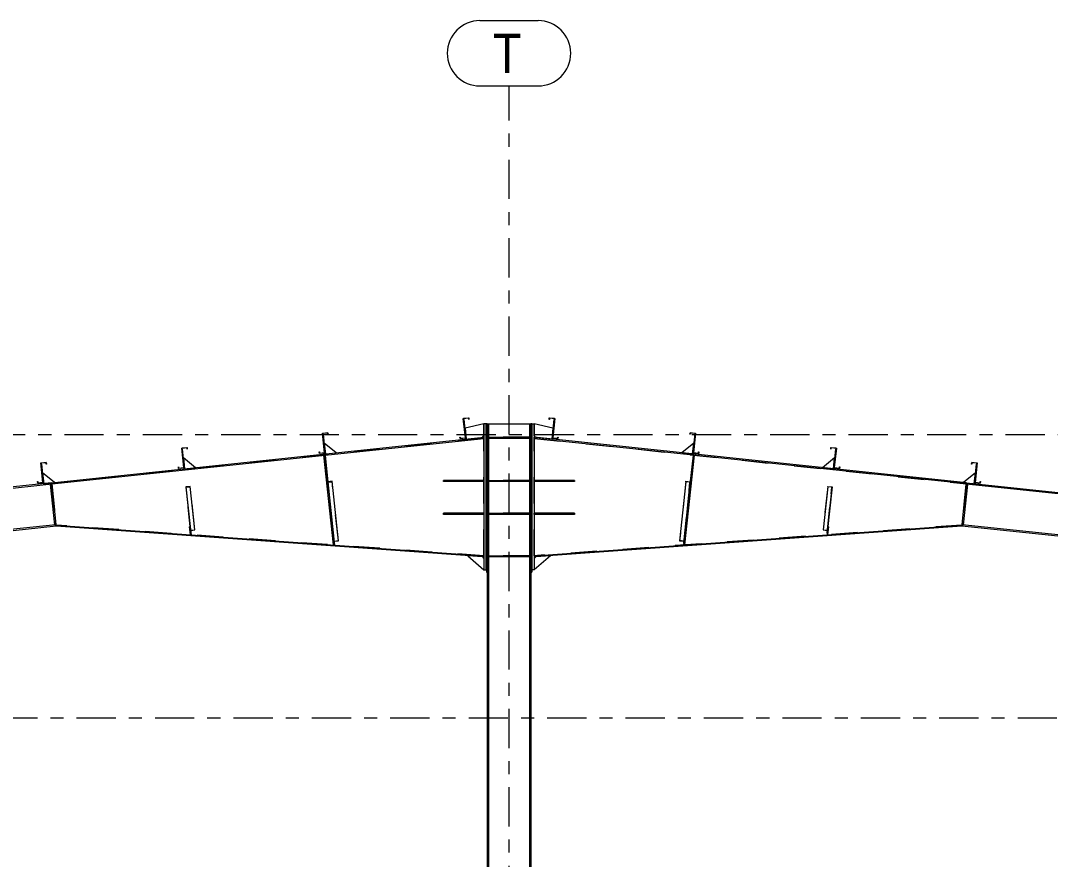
# Model space of a CAD drawing. Header units: millimetres. Extents: x -49 to 773, y -77 to 497.
# Drawn here: x 309.7 to 388.5, y 246.9 to 311.1 of the extents above; entities that cross this region are included whole.
import ezdxf

# ---------------------------------------------------------------- set-up
doc = ezdxf.new("R2010")
doc.units = ezdxf.units.MM
for name, pattern in [('XKITLINE00', [0]), ('XKITLINE02', [4, 2, -2]), ('XKITLINE03', [6, 3, -1, 1, -1])]:
    doc.linetypes.add(name, pattern=pattern)
doc.layers.add('Part', color=2, linetype='Continuous', lineweight=0)
doc.layers.add('S-grid', color=1, linetype='Continuous', lineweight=0)
doc.styles.add('ARIAL', font='ARIAL.TTF')

# ---------------------------------------------------------------- blocks, each defined once
blk = doc.blocks.new('*A236')
at = {"layer": 'Part'}
blk.add_hatch(color=3, dxfattribs=at).paths.add_polyline_path([(360.613, 275.834), (360.617, 275.866), (360.948, 275.831), (360.88, 275.186), (360.864, 275.188), (360.928, 275.801)], flags=17)
blk = doc.blocks.new('*A237')
at = {"layer": 'Part'}
blk.add_hatch(color=3, dxfattribs=at).paths.add_polyline_path([(371.465, 275.437), (371.468, 275.463), (371.799, 275.428), (371.744, 274.907), (371.728, 274.908), (371.78, 275.403)], flags=17)
blk = doc.blocks.new('*A243')
at = {"layer": 'Part'}
blk.add_hatch(color=3, dxfattribs=at).paths.add_polyline_path([(311.265, 277.267), (311.679, 277.311), (311.692, 277.186), (311.677, 277.185), (311.666, 277.294), (311.281, 277.254), (311.439, 275.76), (311.025, 275.716), (311.011, 275.841), (311.026, 275.842), (311.038, 275.733), (311.422, 275.773)], flags=17)
blk = doc.blocks.new('*A246')
at = {"layer": 'Part'}
blk.add_hatch(color=3, dxfattribs=at).paths.add_polyline_path([(322.039, 278.403), (322.453, 278.447), (322.466, 278.323), (322.451, 278.321), (322.44, 278.43), (322.055, 278.39), (322.213, 276.896), (321.798, 276.853), (321.785, 276.977), (321.8, 276.979), (321.811, 276.869), (322.196, 276.91)], flags=17)
blk = doc.blocks.new('*A247')
at = {"layer": 'Part'}
blk.add_hatch(color=3, dxfattribs=at).paths.add_polyline_path([(332.812, 279.54), (333.226, 279.583), (333.24, 279.459), (333.225, 279.457), (333.213, 279.567), (332.829, 279.526), (332.986, 278.033), (332.572, 277.989), (332.559, 278.113), (332.574, 278.115), (332.585, 278.006), (332.97, 278.046)], flags=17)
blk = doc.blocks.new('*A248')
at = {"layer": 'Part'}
blk.add_hatch(color=3, dxfattribs=at).paths.add_polyline_path([(343.586, 280.676), (344, 280.72), (344.013, 280.595), (343.998, 280.594), (343.987, 280.703), (343.602, 280.663), (343.76, 279.169), (343.345, 279.126), (343.332, 279.25), (343.347, 279.251), (343.359, 279.142), (343.743, 279.183)], flags=17)
blk = doc.blocks.new('*A249')
at = {"layer": 'Part'}
blk.add_hatch(color=3, dxfattribs=at).paths.add_polyline_path([(333.218, 275.831), (333.55, 275.866), (333.553, 275.834), (333.238, 275.801), (333.303, 275.188), (333.286, 275.186)], flags=17)
blk = doc.blocks.new('*A250')
at = {"layer": 'Part'}
blk.add_hatch(color=3, dxfattribs=at).paths.add_polyline_path([(322.367, 275.428), (322.699, 275.463), (322.702, 275.437), (322.387, 275.403), (322.439, 274.908), (322.422, 274.907)], flags=17)
blk = doc.blocks.new('*A254')
at = {"layer": 'Part'}
blk.add_hatch(color=3, dxfattribs=at).paths.add_polyline_path([(311.265, 277.267), (311.679, 277.311), (311.692, 277.186), (311.677, 277.185), (311.666, 277.294), (311.281, 277.254), (311.439, 275.76), (311.025, 275.716), (311.011, 275.841), (311.026, 275.842), (311.038, 275.733), (311.422, 275.773)], flags=17)
blk = doc.blocks.new('*A255')
at = {"layer": 'Part'}
blk.add_hatch(color=3, dxfattribs=at).paths.add_polyline_path([(322.039, 278.403), (322.453, 278.447), (322.466, 278.323), (322.451, 278.321), (322.44, 278.43), (322.055, 278.39), (322.213, 276.896), (321.798, 276.853), (321.785, 276.977), (321.8, 276.979), (321.811, 276.869), (322.196, 276.91)], flags=17)
blk = doc.blocks.new('*A256')
at = {"layer": 'Part'}
blk.add_hatch(color=3, dxfattribs=at).paths.add_polyline_path([(332.812, 279.54), (333.226, 279.583), (333.24, 279.459), (333.225, 279.457), (333.213, 279.567), (332.829, 279.526), (332.986, 278.033), (332.572, 277.989), (332.559, 278.113), (332.574, 278.115), (332.585, 278.006), (332.97, 278.046)], flags=17)
blk = doc.blocks.new('*A257')
at = {"layer": 'Part'}
blk.add_hatch(color=3, dxfattribs=at).paths.add_polyline_path([(343.586, 280.676), (344, 280.72), (344.013, 280.595), (343.998, 280.594), (343.987, 280.703), (343.602, 280.663), (343.76, 279.169), (343.345, 279.126), (343.332, 279.25), (343.347, 279.251), (343.359, 279.142), (343.743, 279.183)], flags=17)
blk = doc.blocks.new('*A261')
at = {"layer": 'Part'}
blk.add_hatch(color=3, dxfattribs=at).paths.add_polyline_path([(383.129, 275.733), (383.14, 275.842), (383.155, 275.841), (383.142, 275.716), (382.728, 275.76), (382.885, 277.254), (382.501, 277.294), (382.489, 277.185), (382.474, 277.186), (382.487, 277.311), (382.902, 277.267), (382.744, 275.773)], flags=17)
blk = doc.blocks.new('*A262')
at = {"layer": 'Part'}
blk.add_hatch(color=3, dxfattribs=at).paths.add_polyline_path([(372.355, 276.869), (372.367, 276.979), (372.382, 276.977), (372.368, 276.853), (371.954, 276.896), (372.112, 278.39), (371.727, 278.43), (371.716, 278.321), (371.701, 278.323), (371.714, 278.447), (372.128, 278.403), (371.971, 276.91)], flags=17)
blk = doc.blocks.new('*A263')
at = {"layer": 'Part'}
blk.add_hatch(color=3, dxfattribs=at).paths.add_polyline_path([(361.582, 278.006), (361.593, 278.115), (361.608, 278.113), (361.595, 277.989), (361.181, 278.033), (361.338, 279.526), (360.954, 279.567), (360.942, 279.457), (360.927, 279.459), (360.94, 279.583), (361.355, 279.54), (361.197, 278.046)], flags=17)
blk = doc.blocks.new('*A264')
at = {"layer": 'Part'}
blk.add_hatch(color=3, dxfattribs=at).paths.add_polyline_path([(350.808, 279.142), (350.82, 279.251), (350.834, 279.25), (350.821, 279.126), (350.407, 279.169), (350.564, 280.663), (350.18, 280.703), (350.168, 280.594), (350.153, 280.595), (350.167, 280.72), (350.581, 280.676), (350.423, 279.183)], flags=17)
blk = doc.blocks.new('*A269')
at = {"layer": 'Part'}
blk.add_hatch(color=3, dxfattribs=at).paths.add_polyline_path([(383.129, 275.733), (383.14, 275.842), (383.155, 275.841), (383.142, 275.716), (382.728, 275.76), (382.885, 277.254), (382.501, 277.294), (382.489, 277.185), (382.474, 277.186), (382.487, 277.311), (382.902, 277.267), (382.744, 275.773)], flags=17)
blk = doc.blocks.new('*A270')
at = {"layer": 'Part'}
blk.add_hatch(color=3, dxfattribs=at).paths.add_polyline_path([(372.355, 276.869), (372.367, 276.979), (372.382, 276.977), (372.368, 276.853), (371.954, 276.896), (372.112, 278.39), (371.727, 278.43), (371.716, 278.321), (371.701, 278.323), (371.714, 278.447), (372.128, 278.403), (371.971, 276.91)], flags=17)
blk = doc.blocks.new('*A271')
at = {"layer": 'Part'}
blk.add_hatch(color=3, dxfattribs=at).paths.add_polyline_path([(361.582, 278.006), (361.593, 278.115), (361.608, 278.113), (361.595, 277.989), (361.181, 278.033), (361.338, 279.526), (360.954, 279.567), (360.942, 279.457), (360.927, 279.459), (360.94, 279.583), (361.355, 279.54), (361.197, 278.046)], flags=17)
blk = doc.blocks.new('*A272')
at = {"layer": 'Part'}
blk.add_hatch(color=3, dxfattribs=at).paths.add_polyline_path([(350.808, 279.142), (350.82, 279.251), (350.834, 279.25), (350.821, 279.126), (350.407, 279.169), (350.564, 280.663), (350.18, 280.703), (350.168, 280.594), (350.153, 280.595), (350.167, 280.72), (350.581, 280.676), (350.423, 279.183)], flags=17)
blk = doc.blocks.new('*A958')
at = {"layer": 'S-grid', "color": 1, "linetype": 'XKITLINE03', "lineweight": 0}
blk.add_line((259.068, 279.436), (435.099, 279.436), dxfattribs=at)
blk = doc.blocks.new('*A959')
at = {"layer": 'S-grid', "color": 1, "linetype": 'XKITLINE03', "lineweight": 0}
blk.add_line((-10, 257.769), (571.596, 257.769), dxfattribs=at)
blk = doc.blocks.new('*A961')
at = {"layer": 'Part', "color": 2, "linetype": 'XKITLINE00', "lineweight": 0}
for p, q in [((312.084, 275.744), (239.45, 268.083)), ((312.095, 275.637), (239.462, 267.975)), ((312.093, 275.661), (312.095, 275.637)), ((312.422, 272.537), (247.476, 265.687)), ((312.434, 272.429), (247.487, 265.579)), ((312.422, 272.537), (312.434, 272.429)), ((247.145, 265.652), (239.788, 264.876)), ((247.156, 265.544), (239.8, 264.768))]:
    blk.add_line(p, q, dxfattribs=at)
at = {"layer": 'Part', "color": 7, "linetype": 'XKITLINE02', "lineweight": 0}
for p, q in [((312.084, 275.744), (312.093, 275.661)), ((312.095, 275.637), (312.422, 272.537)), ((239.45, 268.083), (239.8, 264.768)), ((247.476, 265.687), (247.145, 265.652)), ((247.487, 265.579), (247.156, 265.544))]:
    blk.add_line(p, q, dxfattribs=at)
blk = doc.blocks.new('*A1224')
at = {"layer": 'S-grid', "color": 1, "linetype": 'XKITLINE03', "lineweight": 0}
blk.add_line((347.083, 165.458), (347.083, 306.103), dxfattribs=at)
at = {"layer": 'S-grid', "color": 3, "style": 'ARIAL', "width": 0.85}
blk.add_text('T', height=3, dxfattribs=at).set_placement((345.862, 307.103))
blk = doc.blocks.new('*A1226')
at = {"layer": 'Part', "color": 7, "linetype": 'XKITLINE02', "lineweight": 0}
for p, q in [((382.071, 275.637), (381.744, 272.537)), ((382.074, 275.661), (382.083, 275.744)), ((454.716, 268.083), (454.367, 264.768)), ((447.011, 265.544), (446.679, 265.579)), ((447.022, 265.652), (446.691, 265.687))]:
    blk.add_line(p, q, dxfattribs=at)
at = {"layer": 'Part', "color": 2, "linetype": 'XKITLINE00', "lineweight": 0}
for p, q in [((382.074, 275.661), (382.071, 275.637)), ((454.705, 267.975), (382.071, 275.637)), ((382.083, 275.744), (454.716, 268.083)), ((381.744, 272.537), (381.733, 272.429)), ((446.679, 265.579), (381.733, 272.429)), ((446.691, 265.687), (381.744, 272.537)), ((454.367, 264.768), (447.011, 265.544)), ((454.378, 264.876), (447.022, 265.652))]:
    blk.add_line(p, q, dxfattribs=at)
blk = doc.blocks.new('*A1267')
at = {"layer": 'Part', "color": 2, "linetype": 'XKITLINE00', "lineweight": 0}
for p, q in [((345.417, 280.253), (348.75, 280.253)), ((345.525, 280.253), (345.525, 231.269)), ((348.642, 280.253), (348.642, 231.269)), ((345.417, 268.92), (345.417, 182.728)), ((348.75, 268.92), (348.75, 182.728))]:
    blk.add_line(p, q, dxfattribs=at)
at = {"layer": 'Part', "color": 7, "linetype": 'XKITLINE02', "lineweight": 0}
for p, q in [((345.417, 268.92), (345.417, 280.253)), ((348.75, 280.253), (348.75, 268.92))]:
    blk.add_line(p, q, dxfattribs=at)
blk = doc.blocks.new('*A1268')
at = {"layer": 'Part', "color": 7, "linetype": 'XKITLINE02', "lineweight": 0}
for p, q in [((345.167, 279.15), (312.093, 275.661)), ((345.167, 270.169), (345.167, 279.15)), ((312.093, 275.661), (312.425, 272.514)), ((345.167, 270.169), (312.439, 272.513))]:
    blk.add_line(p, q, dxfattribs=at)
at = {"layer": 'Part', "color": 2, "linetype": 'XKITLINE00', "lineweight": 0}
blk.add_line((312.439, 272.513), (312.425, 272.514), dxfattribs=at)
blk = doc.blocks.new('*A1269')
at = {"layer": 'Part', "color": 2, "linetype": 'XKITLINE00', "lineweight": 0}
for p, q in [((312.434, 272.429), (312.439, 272.513)), ((345.161, 270.086), (312.434, 272.429)), ((312.439, 272.513), (345.167, 270.169)), ((345.167, 270.169), (345.161, 270.086))]:
    blk.add_line(p, q, dxfattribs=at)
blk = doc.blocks.new('*A1270')
at = {"layer": 'Part', "color": 2, "linetype": 'XKITLINE00', "lineweight": 0}
for p, q in [((312.084, 275.744), (345.158, 279.233)), ((312.093, 275.661), (345.167, 279.15)), ((345.167, 279.15), (345.158, 279.233)), ((312.084, 275.744), (312.093, 275.661))]:
    blk.add_line(p, q, dxfattribs=at)
blk = doc.blocks.new('*A1271')
at = {"layer": 'Part', "color": 2, "linetype": 'XKITLINE00', "lineweight": 0}
for p, q in [((345.167, 280.253), (343.722, 279.919)), ((345.042, 279.221), (345.167, 279.359))]:
    blk.add_line(p, q, dxfattribs=at)
at = {"layer": 'Part', "color": 7, "linetype": 'XKITLINE02', "lineweight": 0}
for p, q in [((343.722, 279.919), (343.81, 279.091)), ((345.167, 279.359), (345.167, 280.253)), ((343.81, 279.091), (345.042, 279.221))]:
    blk.add_line(p, q, dxfattribs=at)
blk = doc.blocks.new('*A1272')
at = {"layer": 'Part', "color": 2, "linetype": 'XKITLINE00', "lineweight": 0}
for p, q in [((345.533, 270.17), (348.633, 270.17)), ((345.533, 270.17), (345.533, 270.086)), ((348.633, 270.086), (345.533, 270.086)), ((348.633, 270.17), (348.633, 270.086))]:
    blk.add_line(p, q, dxfattribs=at)
at = {"layer": 'Part', "color": 7, "linetype": 'XKITLINE02', "lineweight": 0}
for p, q in [((345.658, 270.086), (345.658, 270.17)), ((348.508, 270.086), (348.508, 270.17))]:
    blk.add_line(p, q, dxfattribs=at)
blk = doc.blocks.new('*A1273')
at = {"layer": 'Part', "color": 7, "linetype": 'XKITLINE02', "lineweight": 0}
for p, q in [((348.633, 270.17), (345.533, 270.17)), ((345.533, 270.086), (345.533, 270.17)), ((348.633, 270.086), (345.533, 270.086)), ((345.658, 270.17), (345.658, 270.086)), ((348.508, 270.086), (348.508, 270.17)), ((348.633, 270.17), (348.633, 270.086))]:
    blk.add_line(p, q, dxfattribs=at)
blk = doc.blocks.new('*A1274')
at = {"layer": 'Part', "color": 2, "linetype": 'XKITLINE00', "lineweight": 0}
for p, q in [((345.533, 275.92), (348.633, 275.92)), ((345.533, 275.92), (345.533, 275.836)), ((348.633, 275.836), (345.533, 275.836)), ((348.633, 275.92), (348.633, 275.836))]:
    blk.add_line(p, q, dxfattribs=at)
at = {"layer": 'Part', "color": 7, "linetype": 'XKITLINE02', "lineweight": 0}
for p, q in [((345.658, 275.836), (345.658, 275.92)), ((348.508, 275.836), (348.508, 275.92))]:
    blk.add_line(p, q, dxfattribs=at)
blk = doc.blocks.new('*A1275')
at = {"layer": 'Part', "color": 7, "linetype": 'XKITLINE02', "lineweight": 0}
for p, q in [((348.633, 275.92), (345.533, 275.92)), ((345.533, 275.836), (345.533, 275.92)), ((348.633, 275.836), (345.533, 275.836)), ((345.658, 275.92), (345.658, 275.836)), ((348.508, 275.836), (348.508, 275.92)), ((348.633, 275.92), (348.633, 275.836))]:
    blk.add_line(p, q, dxfattribs=at)
blk = doc.blocks.new('*A1276')
at = {"layer": 'Part', "color": 2, "linetype": 'XKITLINE00', "lineweight": 0}
for p, q in [((345.533, 273.42), (348.633, 273.42)), ((345.533, 273.42), (345.533, 273.336)), ((348.633, 273.42), (348.633, 273.336)), ((348.633, 273.336), (345.533, 273.336))]:
    blk.add_line(p, q, dxfattribs=at)
at = {"layer": 'Part', "color": 7, "linetype": 'XKITLINE02', "lineweight": 0}
for p, q in [((345.658, 273.336), (345.658, 273.42)), ((348.508, 273.336), (348.508, 273.42))]:
    blk.add_line(p, q, dxfattribs=at)
blk = doc.blocks.new('*A1277')
at = {"layer": 'Part', "color": 7, "linetype": 'XKITLINE02', "lineweight": 0}
for p, q in [((348.633, 273.42), (345.533, 273.42)), ((345.533, 273.336), (345.533, 273.42)), ((345.658, 273.42), (345.658, 273.336)), ((348.508, 273.336), (348.508, 273.42)), ((348.633, 273.42), (348.633, 273.336)), ((348.633, 273.336), (345.533, 273.336))]:
    blk.add_line(p, q, dxfattribs=at)
blk = doc.blocks.new('*A1278')
at = {"layer": 'Part', "color": 2, "linetype": 'XKITLINE00', "lineweight": 0}
for p, q in [((352.1, 275.92), (349, 275.92)), ((352.1, 275.836), (349, 275.836)), ((349.167, 275.836), (349.167, 275.92)), ((352.1, 275.92), (352.1, 275.836))]:
    blk.add_line(p, q, dxfattribs=at)
at = {"layer": 'Part', "color": 7, "linetype": 'XKITLINE02', "lineweight": 0}
for p, q in [((349, 275.92), (349, 275.836)), ((349.125, 275.836), (349.125, 275.92))]:
    blk.add_line(p, q, dxfattribs=at)
blk = doc.blocks.new('*A1279')
at = {"layer": 'Part', "color": 2, "linetype": 'XKITLINE00', "lineweight": 0}
for p, q in [((352.1, 273.42), (349, 273.42)), ((349.167, 273.336), (349.167, 273.42)), ((352.1, 273.42), (352.1, 273.336)), ((352.1, 273.336), (349, 273.336))]:
    blk.add_line(p, q, dxfattribs=at)
at = {"layer": 'Part', "color": 7, "linetype": 'XKITLINE02', "lineweight": 0}
for p, q in [((349, 273.42), (349, 273.336)), ((349.125, 273.336), (349.125, 273.42))]:
    blk.add_line(p, q, dxfattribs=at)
blk = doc.blocks.new('*A1280')
at = {"layer": 'Part', "color": 7, "linetype": 'XKITLINE02', "lineweight": 0}
for p, q in [((349, 275.836), (349, 275.92)), ((349, 275.92), (352.1, 275.92)), ((352.1, 275.836), (349, 275.836)), ((349.125, 275.836), (349.125, 275.92)), ((349.167, 275.836), (349.167, 275.92)), ((352.1, 275.836), (352.1, 275.92))]:
    blk.add_line(p, q, dxfattribs=at)
blk = doc.blocks.new('*A1281')
at = {"layer": 'Part', "color": 7, "linetype": 'XKITLINE02', "lineweight": 0}
for p, q in [((349, 273.336), (349, 273.42)), ((349, 273.42), (352.1, 273.42)), ((349.125, 273.336), (349.125, 273.42)), ((349.167, 273.336), (349.167, 273.42)), ((352.1, 273.336), (352.1, 273.42)), ((352.1, 273.336), (349, 273.336))]:
    blk.add_line(p, q, dxfattribs=at)
blk = doc.blocks.new('*A1282')
at = {"layer": 'Part', "color": 2, "linetype": 'XKITLINE00', "lineweight": 0}
for p, q in [((350.247, 270.175), (349, 269.086)), ((349.125, 270.095), (349, 269.961))]:
    blk.add_line(p, q, dxfattribs=at)
at = {"layer": 'Part', "color": 7, "linetype": 'XKITLINE02', "lineweight": 0}
for p, q in [((349, 269.961), (349, 269.086)), ((350.247, 270.175), (349.125, 270.095))]:
    blk.add_line(p, q, dxfattribs=at)
blk = doc.blocks.new('*A1283')
at = {"layer": 'Part', "color": 2, "linetype": 'XKITLINE00', "lineweight": 0}
for p, q in [((345.167, 275.92), (342.067, 275.92)), ((342.067, 275.92), (342.067, 275.836)), ((345.167, 275.836), (342.067, 275.836)), ((345, 275.836), (345, 275.92))]:
    blk.add_line(p, q, dxfattribs=at)
at = {"layer": 'Part', "color": 7, "linetype": 'XKITLINE02', "lineweight": 0}
for p, q in [((345.042, 275.836), (345.042, 275.92)), ((345.167, 275.92), (345.167, 275.836))]:
    blk.add_line(p, q, dxfattribs=at)
blk = doc.blocks.new('*A1284')
at = {"layer": 'Part', "color": 2, "linetype": 'XKITLINE00', "lineweight": 0}
for p, q in [((345.167, 273.42), (342.067, 273.42)), ((342.067, 273.42), (342.067, 273.336)), ((345, 273.336), (345, 273.42)), ((345.167, 273.336), (342.067, 273.336))]:
    blk.add_line(p, q, dxfattribs=at)
at = {"layer": 'Part', "color": 7, "linetype": 'XKITLINE02', "lineweight": 0}
for p, q in [((345.042, 273.336), (345.042, 273.42)), ((345.167, 273.42), (345.167, 273.336))]:
    blk.add_line(p, q, dxfattribs=at)
blk = doc.blocks.new('*A1285')
at = {"layer": 'Part', "color": 7, "linetype": 'XKITLINE02', "lineweight": 0}
for p, q in [((345.167, 275.92), (342.067, 275.92)), ((342.067, 275.836), (342.067, 275.92)), ((345.167, 275.836), (342.067, 275.836)), ((345, 275.836), (345, 275.92)), ((345.042, 275.836), (345.042, 275.92)), ((345.167, 275.92), (345.167, 275.836))]:
    blk.add_line(p, q, dxfattribs=at)
blk = doc.blocks.new('*A1286')
at = {"layer": 'Part', "color": 7, "linetype": 'XKITLINE02', "lineweight": 0}
for p, q in [((345.167, 273.42), (342.067, 273.42)), ((342.067, 273.336), (342.067, 273.42)), ((345, 273.336), (345, 273.42)), ((345.042, 273.336), (345.042, 273.42)), ((345.167, 273.42), (345.167, 273.336)), ((345.167, 273.336), (342.067, 273.336))]:
    blk.add_line(p, q, dxfattribs=at)
blk = doc.blocks.new('*A1287')
at = {"layer": 'Part', "color": 2, "linetype": 'XKITLINE00', "lineweight": 0}
for p, q in [((343.92, 270.175), (345.167, 269.086)), ((345.042, 270.095), (345.167, 269.961))]:
    blk.add_line(p, q, dxfattribs=at)
at = {"layer": 'Part', "color": 7, "linetype": 'XKITLINE02', "lineweight": 0}
for p, q in [((345.042, 270.095), (343.92, 270.175)), ((345.167, 269.961), (345.167, 269.086))]:
    blk.add_line(p, q, dxfattribs=at)
blk = doc.blocks.new('*A1288')
at = {"layer": 'Part', "color": 2, "linetype": 'XKITLINE00', "lineweight": 0}
for p, q in [((360.613, 275.834), (360.137, 271.32)), ((360.948, 275.831), (360.485, 271.437)), ((360.613, 275.834), (360.617, 275.866)), ((360.928, 275.801), (360.613, 275.834)), ((360.617, 275.866), (360.948, 275.831)), ((360.864, 275.188), (360.928, 275.801)), ((360.864, 275.188), (360.435, 271.125)), ((360.864, 275.188), (360.88, 275.186)), ((360.137, 271.32), (360.452, 271.287)), ((360.435, 271.125), (360.452, 271.123))]:
    blk.add_line(p, q, dxfattribs=at)
at = {"layer": 'Part', "color": 7, "linetype": 'XKITLINE02', "lineweight": 0}
for p, q in [((360.47, 271.294), (360.138, 271.328)), ((360.485, 271.437), (360.452, 271.123))]:
    blk.add_line(p, q, dxfattribs=at)
blk = doc.blocks.new('*A1289')
at = {"layer": 'Part', "color": 7, "linetype": 'XKITLINE02', "lineweight": 0}
for p, q in [((360.617, 275.866), (360.137, 271.32)), ((360.928, 275.801), (360.435, 271.125)), ((360.452, 271.123), (360.948, 275.831)), ((360.137, 271.32), (360.452, 271.287)), ((360.138, 271.328), (360.47, 271.294)), ((360.435, 271.125), (360.452, 271.123))]:
    blk.add_line(p, q, dxfattribs=at)
blk = doc.blocks.new('*A1290')
at = {"layer": 'Part', "color": 2, "linetype": 'XKITLINE00', "lineweight": 0}
blk.add_line((361.218, 278.783), (360.302, 278.042), dxfattribs=at)
at = {"layer": 'Part', "color": 7, "linetype": 'XKITLINE02', "lineweight": 0}
for p, q in [((361.13, 277.954), (361.218, 278.783)), ((360.302, 278.042), (361.13, 277.954))]:
    blk.add_line(p, q, dxfattribs=at)
blk = doc.blocks.new('*A1291')
at = {"layer": 'Part', "color": 2, "linetype": 'XKITLINE00', "lineweight": 0}
for p, q in [((361.288, 279.446), (361.13, 277.954)), ((361.329, 279.442), (361.288, 279.446)), ((361.181, 278.033), (361.172, 277.95))]:
    blk.add_line(p, q, dxfattribs=at)
at = {"layer": 'Part', "color": 7, "linetype": 'XKITLINE02', "lineweight": 0}
for p, q in [((361.181, 278.033), (361.329, 279.442)), ((361.172, 277.95), (361.13, 277.954))]:
    blk.add_line(p, q, dxfattribs=at)
blk = doc.blocks.new('*A1292')
at = {"layer": 'Part', "color": 7, "linetype": 'XKITLINE02', "lineweight": 0}
for p, q in [((361.163, 277.867), (360.438, 270.988)), ((360.52, 270.98), (361.246, 277.858)), ((361.246, 277.858), (361.163, 277.867)), ((360.451, 271.113), (360.533, 271.104)), ((360.438, 270.988), (360.52, 270.98))]:
    blk.add_line(p, q, dxfattribs=at)
blk = doc.blocks.new('*A1293')
at = {"layer": 'Part', "color": 2, "linetype": 'XKITLINE00', "lineweight": 0}
for p, q in [((361.246, 277.858), (360.522, 270.994)), ((361.163, 277.867), (360.948, 275.831)), ((360.485, 271.437), (360.438, 270.988))]:
    blk.add_line(p, q, dxfattribs=at)
at = {"layer": 'Part', "color": 7, "linetype": 'XKITLINE02', "lineweight": 0}
for p, q in [((361.246, 277.858), (361.163, 277.867)), ((360.948, 275.831), (360.485, 271.437)), ((360.451, 271.113), (360.533, 271.104)), ((360.52, 270.98), (360.438, 270.988)), ((360.522, 270.994), (360.52, 270.98))]:
    blk.add_line(p, q, dxfattribs=at)
blk = doc.blocks.new('*A1294')
at = {"layer": 'Part', "color": 2, "linetype": 'XKITLINE00', "lineweight": 0}
for p, q in [((371.465, 275.437), (371.117, 272.142)), ((371.799, 275.428), (371.457, 272.183)), ((371.465, 275.437), (371.468, 275.463)), ((371.78, 275.403), (371.465, 275.437)), ((371.468, 275.463), (371.799, 275.428)), ((371.728, 274.908), (371.78, 275.403)), ((371.728, 274.908), (371.411, 271.908)), ((371.728, 274.908), (371.744, 274.907)), ((371.117, 272.142), (371.432, 272.109)), ((371.411, 271.908), (371.428, 271.907))]:
    blk.add_line(p, q, dxfattribs=at)
at = {"layer": 'Part', "color": 7, "linetype": 'XKITLINE02', "lineweight": 0}
for p, q in [((371.119, 272.153), (371.45, 272.118)), ((371.428, 271.907), (371.457, 272.183))]:
    blk.add_line(p, q, dxfattribs=at)
blk = doc.blocks.new('*A1295')
at = {"layer": 'Part', "color": 2, "linetype": 'XKITLINE00', "lineweight": 0}
blk.add_line((382.765, 276.51), (381.849, 275.769), dxfattribs=at)
at = {"layer": 'Part', "color": 7, "linetype": 'XKITLINE02', "lineweight": 0}
for p, q in [((381.849, 275.769), (382.678, 275.682)), ((382.678, 275.682), (382.765, 276.51))]:
    blk.add_line(p, q, dxfattribs=at)
blk = doc.blocks.new('*A1296')
at = {"layer": 'Part', "color": 2, "linetype": 'XKITLINE00', "lineweight": 0}
for p, q in [((382.835, 277.173), (382.678, 275.682)), ((382.876, 277.169), (382.835, 277.173)), ((382.728, 275.76), (382.719, 275.677))]:
    blk.add_line(p, q, dxfattribs=at)
at = {"layer": 'Part', "color": 7, "linetype": 'XKITLINE02', "lineweight": 0}
for p, q in [((382.728, 275.76), (382.876, 277.169)), ((382.719, 275.677), (382.678, 275.682))]:
    blk.add_line(p, q, dxfattribs=at)
blk = doc.blocks.new('*A1297')
at = {"layer": 'Part', "color": 2, "linetype": 'XKITLINE00', "lineweight": 0}
blk.add_line((371.991, 277.647), (371.075, 276.905), dxfattribs=at)
at = {"layer": 'Part', "color": 7, "linetype": 'XKITLINE02', "lineweight": 0}
for p, q in [((371.904, 276.818), (371.991, 277.647)), ((371.075, 276.905), (371.904, 276.818))]:
    blk.add_line(p, q, dxfattribs=at)
blk = doc.blocks.new('*A1298')
at = {"layer": 'Part', "color": 2, "linetype": 'XKITLINE00', "lineweight": 0}
for p, q in [((372.061, 278.31), (371.904, 276.818)), ((372.103, 278.305), (372.061, 278.31)), ((371.954, 276.896), (371.945, 276.814))]:
    blk.add_line(p, q, dxfattribs=at)
at = {"layer": 'Part', "color": 7, "linetype": 'XKITLINE02', "lineweight": 0}
for p, q in [((371.954, 276.896), (372.103, 278.305)), ((371.945, 276.814), (371.904, 276.818))]:
    blk.add_line(p, q, dxfattribs=at)
blk = doc.blocks.new('*A1299')
at = {"layer": 'Part', "color": 7, "linetype": 'XKITLINE02', "lineweight": 0}
for p, q in [((371.479, 272.396), (371.414, 271.774)), ((371.427, 271.898), (371.468, 271.894)), ((371.455, 271.77), (371.521, 272.391)), ((371.521, 272.391), (371.479, 272.396)), ((371.414, 271.774), (371.455, 271.77))]:
    blk.add_line(p, q, dxfattribs=at)
blk = doc.blocks.new('*A1300')
at = {"layer": 'Part', "color": 2, "linetype": 'XKITLINE00', "lineweight": 0}
for p, q in [((371.457, 272.183), (371.414, 271.774)), ((371.521, 272.391), (371.456, 271.777)), ((371.479, 272.396), (371.521, 272.391))]:
    blk.add_line(p, q, dxfattribs=at)
at = {"layer": 'Part', "color": 7, "linetype": 'XKITLINE02', "lineweight": 0}
for p, q in [((371.427, 271.898), (371.468, 271.894)), ((371.457, 272.183), (371.479, 272.396)), ((371.455, 271.77), (371.414, 271.774)), ((371.456, 271.777), (371.455, 271.77))]:
    blk.add_line(p, q, dxfattribs=at)
blk = doc.blocks.new('*A1301')
at = {"layer": 'Part', "color": 7, "linetype": 'XKITLINE02', "lineweight": 0}
for p, q in [((371.468, 275.463), (371.117, 272.142)), ((371.78, 275.403), (371.411, 271.908)), ((371.428, 271.907), (371.799, 275.428)), ((371.117, 272.142), (371.432, 272.109)), ((371.119, 272.153), (371.45, 272.118)), ((371.411, 271.908), (371.428, 271.907))]:
    blk.add_line(p, q, dxfattribs=at)
blk = doc.blocks.new('*A1302')
at = {"layer": 'Part', "color": 2, "linetype": 'XKITLINE00', "lineweight": 0}
for p, q in [((381.744, 272.537), (382.071, 275.637)), ((382.154, 275.628), (381.827, 272.528))]:
    blk.add_line(p, q, dxfattribs=at)
at = {"layer": 'Part', "color": 7, "linetype": 'XKITLINE02', "lineweight": 0}
for p, q in [((382.058, 275.512), (382.141, 275.504)), ((382.071, 275.637), (382.154, 275.628)), ((381.758, 272.661), (381.84, 272.653)), ((381.744, 272.537), (381.827, 272.528))]:
    blk.add_line(p, q, dxfattribs=at)
blk = doc.blocks.new('*A1303')
at = {"layer": 'Part', "color": 7, "linetype": 'XKITLINE02', "lineweight": 0}
for p, q in [((382.071, 275.637), (381.744, 272.537)), ((382.154, 275.628), (381.827, 272.528)), ((382.058, 275.512), (382.141, 275.504)), ((382.071, 275.637), (382.154, 275.628)), ((381.84, 272.653), (381.758, 272.661)), ((381.827, 272.528), (381.744, 272.537))]:
    blk.add_line(p, q, dxfattribs=at)
blk = doc.blocks.new('*A1318')
at = {"layer": 'Part', "color": 2, "linetype": 'XKITLINE00', "lineweight": 0}
for p, q in [((343.586, 280.676), (344, 280.72)), ((343.743, 279.183), (343.586, 280.676)), ((343.987, 280.703), (343.602, 280.663)), ((343.602, 280.663), (343.76, 279.169)), ((343.998, 280.594), (343.987, 280.703)), ((344.013, 280.595), (343.998, 280.594)), ((344, 280.72), (344.013, 280.595)), ((343.332, 279.25), (343.347, 279.251)), ((343.345, 279.126), (343.332, 279.25)), ((343.76, 279.169), (343.345, 279.126)), ((343.347, 279.251), (343.359, 279.142)), ((343.359, 279.142), (343.743, 279.183))]:
    blk.add_line(p, q, dxfattribs=at)
blk = doc.blocks.new('*A1322')
at = {"layer": 'Part', "color": 2, "linetype": 'XKITLINE00', "lineweight": 0}
for p, q in [((311.265, 277.267), (311.679, 277.311)), ((311.422, 275.773), (311.265, 277.267)), ((311.666, 277.294), (311.281, 277.254)), ((311.281, 277.254), (311.439, 275.76)), ((311.677, 277.185), (311.666, 277.294)), ((311.692, 277.186), (311.677, 277.185)), ((311.679, 277.311), (311.692, 277.186)), ((311.011, 275.841), (311.026, 275.842)), ((311.025, 275.716), (311.011, 275.841)), ((311.026, 275.842), (311.038, 275.733)), ((311.038, 275.733), (311.422, 275.773)), ((311.439, 275.76), (311.025, 275.716))]:
    blk.add_line(p, q, dxfattribs=at)
blk = doc.blocks.new('*A1337')
at = {"layer": 'Part', "color": 2, "linetype": 'XKITLINE00', "lineweight": 0}
blk.add_line((312.318, 275.769), (311.402, 276.51), dxfattribs=at)
at = {"layer": 'Part', "color": 7, "linetype": 'XKITLINE02', "lineweight": 0}
for p, q in [((311.402, 276.51), (311.489, 275.682)), ((311.489, 275.682), (312.318, 275.769))]:
    blk.add_line(p, q, dxfattribs=at)
blk = doc.blocks.new('*A1338')
at = {"layer": 'Part', "color": 2, "linetype": 'XKITLINE00', "lineweight": 0}
for p, q in [((311.332, 277.173), (311.29, 277.169)), ((311.489, 275.682), (311.332, 277.173)), ((311.439, 275.76), (311.448, 275.677))]:
    blk.add_line(p, q, dxfattribs=at)
at = {"layer": 'Part', "color": 7, "linetype": 'XKITLINE02', "lineweight": 0}
for p, q in [((311.29, 277.169), (311.439, 275.76)), ((311.448, 275.677), (311.489, 275.682))]:
    blk.add_line(p, q, dxfattribs=at)
blk = doc.blocks.new('*A1339')
at = {"layer": 'Part', "color": 7, "linetype": 'XKITLINE02', "lineweight": 0}
for p, q in [((312.012, 275.628), (312.095, 275.637)), ((312.025, 275.504), (312.108, 275.512)), ((312.326, 272.653), (312.409, 272.661)), ((312.339, 272.528), (312.422, 272.537))]:
    blk.add_line(p, q, dxfattribs=at)
at = {"layer": 'Part', "color": 2, "linetype": 'XKITLINE00', "lineweight": 0}
for p, q in [((312.339, 272.528), (312.012, 275.628)), ((312.095, 275.637), (312.422, 272.537))]:
    blk.add_line(p, q, dxfattribs=at)
blk = doc.blocks.new('*A1340')
at = {"layer": 'Part', "color": 7, "linetype": 'XKITLINE02', "lineweight": 0}
for p, q in [((312.012, 275.628), (312.095, 275.637)), ((312.012, 275.628), (312.339, 272.528)), ((312.025, 275.504), (312.108, 275.512)), ((312.095, 275.637), (312.422, 272.537)), ((312.409, 272.661), (312.326, 272.653)), ((312.422, 272.537), (312.339, 272.528))]:
    blk.add_line(p, q, dxfattribs=at)
blk = doc.blocks.new('*A1341')
at = {"layer": 'Part', "color": 2, "linetype": 'XKITLINE00', "lineweight": 0}
for p, q in [((322.039, 278.403), (322.453, 278.447)), ((322.196, 276.91), (322.039, 278.403)), ((322.44, 278.43), (322.055, 278.39)), ((322.055, 278.39), (322.213, 276.896)), ((322.451, 278.321), (322.44, 278.43)), ((322.466, 278.323), (322.451, 278.321)), ((322.453, 278.447), (322.466, 278.323)), ((321.785, 276.977), (321.8, 276.979)), ((321.798, 276.853), (321.785, 276.977)), ((322.213, 276.896), (321.798, 276.853)), ((321.8, 276.979), (321.811, 276.869)), ((321.811, 276.869), (322.196, 276.91))]:
    blk.add_line(p, q, dxfattribs=at)
blk = doc.blocks.new('*A1342')
at = {"layer": 'Part', "color": 2, "linetype": 'XKITLINE00', "lineweight": 0}
for p, q in [((332.812, 279.54), (333.226, 279.583)), ((332.97, 278.046), (332.812, 279.54)), ((333.213, 279.567), (332.829, 279.526)), ((332.829, 279.526), (332.986, 278.033)), ((333.225, 279.457), (333.213, 279.567)), ((333.24, 279.459), (333.225, 279.457)), ((333.226, 279.583), (333.24, 279.459)), ((332.559, 278.113), (332.574, 278.115)), ((332.572, 277.989), (332.559, 278.113)), ((332.986, 278.033), (332.572, 277.989)), ((332.574, 278.115), (332.585, 278.006)), ((332.585, 278.006), (332.97, 278.046))]:
    blk.add_line(p, q, dxfattribs=at)
blk = doc.blocks.new('*A1343')
at = {"layer": 'Part', "color": 2, "linetype": 'XKITLINE00', "lineweight": 0}
for p, q in [((343.586, 280.676), (344, 280.72)), ((343.743, 279.183), (343.586, 280.676)), ((343.987, 280.703), (343.602, 280.663)), ((343.602, 280.663), (343.76, 279.169)), ((343.998, 280.594), (343.987, 280.703)), ((344.013, 280.595), (343.998, 280.594)), ((344, 280.72), (344.013, 280.595)), ((343.332, 279.25), (343.347, 279.251)), ((343.345, 279.126), (343.332, 279.25)), ((343.76, 279.169), (343.345, 279.126)), ((343.347, 279.251), (343.359, 279.142)), ((343.359, 279.142), (343.743, 279.183))]:
    blk.add_line(p, q, dxfattribs=at)
blk = doc.blocks.new('*A1344')
at = {"layer": 'Part', "color": 2, "linetype": 'XKITLINE00', "lineweight": 0}
for p, q in [((333.55, 275.866), (333.218, 275.831)), ((333.218, 275.831), (333.682, 271.437)), ((333.238, 275.801), (333.553, 275.834)), ((333.731, 271.125), (333.238, 275.801)), ((334.029, 271.32), (333.55, 275.866)), ((333.303, 275.188), (333.286, 275.186)), ((333.714, 271.287), (334.029, 271.32)), ((333.715, 271.123), (333.731, 271.125))]:
    blk.add_line(p, q, dxfattribs=at)
at = {"layer": 'Part', "color": 7, "linetype": 'XKITLINE02', "lineweight": 0}
for p, q in [((333.682, 271.437), (333.715, 271.123)), ((333.697, 271.294), (334.028, 271.328))]:
    blk.add_line(p, q, dxfattribs=at)
blk = doc.blocks.new('*A1345')
at = {"layer": 'Part', "color": 7, "linetype": 'XKITLINE02', "lineweight": 0}
for p, q in [((333.715, 271.123), (333.218, 275.831)), ((333.731, 271.125), (333.238, 275.801)), ((334.029, 271.32), (333.55, 275.866)), ((333.697, 271.294), (334.028, 271.328)), ((333.714, 271.287), (334.029, 271.32)), ((333.715, 271.123), (333.731, 271.125))]:
    blk.add_line(p, q, dxfattribs=at)
blk = doc.blocks.new('*A1346')
at = {"layer": 'Part', "color": 7, "linetype": 'XKITLINE02', "lineweight": 0}
for p, q in [((332.921, 277.858), (333.004, 277.867)), ((333.218, 275.831), (333.682, 271.437)), ((333.633, 271.104), (333.716, 271.113)), ((333.645, 270.994), (333.646, 270.98)), ((333.729, 270.988), (333.646, 270.98))]:
    blk.add_line(p, q, dxfattribs=at)
at = {"layer": 'Part', "color": 2, "linetype": 'XKITLINE00', "lineweight": 0}
for p, q in [((333.645, 270.994), (332.921, 277.858)), ((333.004, 277.867), (333.218, 275.831)), ((333.682, 271.437), (333.729, 270.988))]:
    blk.add_line(p, q, dxfattribs=at)
blk = doc.blocks.new('*A1347')
at = {"layer": 'Part', "color": 7, "linetype": 'XKITLINE02', "lineweight": 0}
for p, q in [((333.004, 277.867), (332.921, 277.858)), ((332.921, 277.858), (333.646, 270.98)), ((333.729, 270.988), (333.004, 277.867)), ((333.633, 271.104), (333.716, 271.113)), ((333.646, 270.98), (333.729, 270.988))]:
    blk.add_line(p, q, dxfattribs=at)
blk = doc.blocks.new('*A1348')
at = {"layer": 'Part', "color": 2, "linetype": 'XKITLINE00', "lineweight": 0}
for p, q in [((332.879, 279.446), (332.837, 279.442)), ((333.036, 277.954), (332.879, 279.446)), ((332.986, 278.033), (332.995, 277.95))]:
    blk.add_line(p, q, dxfattribs=at)
at = {"layer": 'Part', "color": 7, "linetype": 'XKITLINE02', "lineweight": 0}
for p, q in [((332.837, 279.442), (332.986, 278.033)), ((332.995, 277.95), (333.036, 277.954))]:
    blk.add_line(p, q, dxfattribs=at)
blk = doc.blocks.new('*A1349')
at = {"layer": 'Part', "color": 2, "linetype": 'XKITLINE00', "lineweight": 0}
blk.add_line((333.865, 278.042), (332.949, 278.783), dxfattribs=at)
at = {"layer": 'Part', "color": 7, "linetype": 'XKITLINE02', "lineweight": 0}
for p, q in [((332.949, 278.783), (333.036, 277.954)), ((333.036, 277.954), (333.865, 278.042))]:
    blk.add_line(p, q, dxfattribs=at)
blk = doc.blocks.new('*A1350')
at = {"layer": 'Part', "color": 2, "linetype": 'XKITLINE00', "lineweight": 0}
for p, q in [((322.699, 275.463), (322.367, 275.428)), ((322.367, 275.428), (322.71, 272.183)), ((322.387, 275.403), (322.702, 275.437)), ((322.755, 271.908), (322.387, 275.403)), ((323.049, 272.142), (322.699, 275.463)), ((322.439, 274.908), (322.422, 274.907)), ((322.734, 272.109), (323.049, 272.142)), ((322.739, 271.907), (322.755, 271.908))]:
    blk.add_line(p, q, dxfattribs=at)
at = {"layer": 'Part', "color": 7, "linetype": 'XKITLINE02', "lineweight": 0}
for p, q in [((322.71, 272.183), (322.739, 271.907)), ((322.717, 272.118), (323.048, 272.153))]:
    blk.add_line(p, q, dxfattribs=at)
blk = doc.blocks.new('*A1351')
at = {"layer": 'Part', "color": 7, "linetype": 'XKITLINE02', "lineweight": 0}
for p, q in [((322.739, 271.907), (322.367, 275.428)), ((322.755, 271.908), (322.387, 275.403)), ((323.049, 272.142), (322.699, 275.463)), ((322.717, 272.118), (323.048, 272.153)), ((322.734, 272.109), (323.049, 272.142)), ((322.739, 271.907), (322.755, 271.908))]:
    blk.add_line(p, q, dxfattribs=at)
blk = doc.blocks.new('*A1352')
at = {"layer": 'Part', "color": 2, "linetype": 'XKITLINE00', "lineweight": 0}
for p, q in [((322.646, 272.391), (322.687, 272.396)), ((322.711, 271.777), (322.646, 272.391)), ((322.71, 272.183), (322.753, 271.774))]:
    blk.add_line(p, q, dxfattribs=at)
at = {"layer": 'Part', "color": 7, "linetype": 'XKITLINE02', "lineweight": 0}
for p, q in [((322.687, 272.396), (322.71, 272.183)), ((322.698, 271.894), (322.74, 271.898)), ((322.711, 271.777), (322.711, 271.77)), ((322.753, 271.774), (322.711, 271.77))]:
    blk.add_line(p, q, dxfattribs=at)
blk = doc.blocks.new('*A1353')
at = {"layer": 'Part', "color": 7, "linetype": 'XKITLINE02', "lineweight": 0}
for p, q in [((322.687, 272.396), (322.646, 272.391)), ((322.646, 272.391), (322.711, 271.77)), ((322.753, 271.774), (322.687, 272.396)), ((322.698, 271.894), (322.74, 271.898)), ((322.711, 271.77), (322.753, 271.774))]:
    blk.add_line(p, q, dxfattribs=at)
blk = doc.blocks.new('*A1354')
at = {"layer": 'Part', "color": 2, "linetype": 'XKITLINE00', "lineweight": 0}
for p, q in [((322.105, 278.31), (322.064, 278.305)), ((322.263, 276.818), (322.105, 278.31)), ((322.213, 276.896), (322.221, 276.814))]:
    blk.add_line(p, q, dxfattribs=at)
at = {"layer": 'Part', "color": 7, "linetype": 'XKITLINE02', "lineweight": 0}
for p, q in [((322.064, 278.305), (322.213, 276.896)), ((322.221, 276.814), (322.263, 276.818))]:
    blk.add_line(p, q, dxfattribs=at)
blk = doc.blocks.new('*A1355')
at = {"layer": 'Part', "color": 2, "linetype": 'XKITLINE00', "lineweight": 0}
blk.add_line((323.091, 276.905), (322.175, 277.647), dxfattribs=at)
at = {"layer": 'Part', "color": 7, "linetype": 'XKITLINE02', "lineweight": 0}
for p, q in [((322.175, 277.647), (322.263, 276.818)), ((322.263, 276.818), (323.091, 276.905))]:
    blk.add_line(p, q, dxfattribs=at)
blk = doc.blocks.new('*A1356')
at = {"layer": 'Part', "color": 2, "linetype": 'XKITLINE00', "lineweight": 0}
for p, q in [((343.652, 280.582), (343.611, 280.578)), ((343.81, 279.091), (343.652, 280.582)), ((343.76, 279.169), (343.768, 279.086))]:
    blk.add_line(p, q, dxfattribs=at)
at = {"layer": 'Part', "color": 7, "linetype": 'XKITLINE02', "lineweight": 0}
for p, q in [((343.611, 280.578), (343.76, 279.169)), ((343.768, 279.086), (343.81, 279.091))]:
    blk.add_line(p, q, dxfattribs=at)
blk = doc.blocks.new('*A1360')
at = {"layer": 'Part', "color": 2, "linetype": 'XKITLINE00', "lineweight": 0}
for p, q in [((311.265, 277.267), (311.679, 277.311)), ((311.422, 275.773), (311.265, 277.267)), ((311.666, 277.294), (311.281, 277.254)), ((311.281, 277.254), (311.439, 275.76)), ((311.677, 277.185), (311.666, 277.294)), ((311.692, 277.186), (311.677, 277.185)), ((311.679, 277.311), (311.692, 277.186)), ((311.011, 275.841), (311.026, 275.842)), ((311.025, 275.716), (311.011, 275.841)), ((311.026, 275.842), (311.038, 275.733)), ((311.038, 275.733), (311.422, 275.773)), ((311.439, 275.76), (311.025, 275.716))]:
    blk.add_line(p, q, dxfattribs=at)
blk = doc.blocks.new('*A1361')
at = {"layer": 'Part', "color": 2, "linetype": 'XKITLINE00', "lineweight": 0}
for p, q in [((322.039, 278.403), (322.453, 278.447)), ((322.196, 276.91), (322.039, 278.403)), ((322.44, 278.43), (322.055, 278.39)), ((322.055, 278.39), (322.213, 276.896)), ((322.451, 278.321), (322.44, 278.43)), ((322.466, 278.323), (322.451, 278.321)), ((322.453, 278.447), (322.466, 278.323)), ((321.785, 276.977), (321.8, 276.979)), ((321.798, 276.853), (321.785, 276.977)), ((322.213, 276.896), (321.798, 276.853)), ((321.8, 276.979), (321.811, 276.869)), ((321.811, 276.869), (322.196, 276.91))]:
    blk.add_line(p, q, dxfattribs=at)
blk = doc.blocks.new('*A1362')
at = {"layer": 'Part', "color": 2, "linetype": 'XKITLINE00', "lineweight": 0}
for p, q in [((332.812, 279.54), (333.226, 279.583)), ((332.97, 278.046), (332.812, 279.54)), ((333.213, 279.567), (332.829, 279.526)), ((332.829, 279.526), (332.986, 278.033)), ((333.225, 279.457), (333.213, 279.567)), ((333.24, 279.459), (333.225, 279.457)), ((333.226, 279.583), (333.24, 279.459)), ((332.559, 278.113), (332.574, 278.115)), ((332.572, 277.989), (332.559, 278.113)), ((332.986, 278.033), (332.572, 277.989)), ((332.574, 278.115), (332.585, 278.006)), ((332.585, 278.006), (332.97, 278.046))]:
    blk.add_line(p, q, dxfattribs=at)
blk = doc.blocks.new('*A1367')
at = {"layer": 'Part', "color": 2, "linetype": 'XKITLINE00', "lineweight": 0}
for p, q in [((382.474, 277.186), (382.487, 277.311)), ((382.489, 277.185), (382.474, 277.186)), ((382.487, 277.311), (382.902, 277.267)), ((382.501, 277.294), (382.489, 277.185)), ((382.885, 277.254), (382.501, 277.294)), ((382.728, 275.76), (382.885, 277.254)), ((382.902, 277.267), (382.744, 275.773)), ((382.744, 275.773), (383.129, 275.733)), ((383.129, 275.733), (383.14, 275.842)), ((383.14, 275.842), (383.155, 275.841)), ((383.155, 275.841), (383.142, 275.716)), ((383.142, 275.716), (382.728, 275.76))]:
    blk.add_line(p, q, dxfattribs=at)
blk = doc.blocks.new('*A1368')
at = {"layer": 'Part', "color": 2, "linetype": 'XKITLINE00', "lineweight": 0}
for p, q in [((371.701, 278.323), (371.714, 278.447)), ((371.716, 278.321), (371.701, 278.323)), ((371.714, 278.447), (372.128, 278.403)), ((371.727, 278.43), (371.716, 278.321)), ((372.112, 278.39), (371.727, 278.43)), ((371.954, 276.896), (372.112, 278.39)), ((372.128, 278.403), (371.971, 276.91)), ((372.368, 276.853), (371.954, 276.896)), ((371.971, 276.91), (372.355, 276.869)), ((372.355, 276.869), (372.367, 276.979)), ((372.367, 276.979), (372.382, 276.977)), ((372.382, 276.977), (372.368, 276.853))]:
    blk.add_line(p, q, dxfattribs=at)
blk = doc.blocks.new('*A1369')
at = {"layer": 'Part', "color": 2, "linetype": 'XKITLINE00', "lineweight": 0}
for p, q in [((360.927, 279.459), (360.94, 279.583)), ((360.942, 279.457), (360.927, 279.459)), ((360.94, 279.583), (361.355, 279.54)), ((360.954, 279.567), (360.942, 279.457)), ((361.338, 279.526), (360.954, 279.567)), ((361.181, 278.033), (361.338, 279.526)), ((361.355, 279.54), (361.197, 278.046)), ((361.595, 277.989), (361.181, 278.033)), ((361.197, 278.046), (361.582, 278.006)), ((361.582, 278.006), (361.593, 278.115)), ((361.593, 278.115), (361.608, 278.113)), ((361.608, 278.113), (361.595, 277.989))]:
    blk.add_line(p, q, dxfattribs=at)
blk = doc.blocks.new('*A1370')
at = {"layer": 'Part', "color": 2, "linetype": 'XKITLINE00', "lineweight": 0}
for p, q in [((350.153, 280.595), (350.167, 280.72)), ((350.168, 280.594), (350.153, 280.595)), ((350.167, 280.72), (350.581, 280.676)), ((350.18, 280.703), (350.168, 280.594)), ((350.564, 280.663), (350.18, 280.703)), ((350.407, 279.169), (350.564, 280.663)), ((350.581, 280.676), (350.423, 279.183)), ((350.821, 279.126), (350.407, 279.169)), ((350.423, 279.183), (350.808, 279.142)), ((350.808, 279.142), (350.82, 279.251)), ((350.82, 279.251), (350.834, 279.25)), ((350.834, 279.25), (350.821, 279.126))]:
    blk.add_line(p, q, dxfattribs=at)
blk = doc.blocks.new('*A1375')
at = {"layer": 'Part', "color": 2, "linetype": 'XKITLINE00', "lineweight": 0}
for p, q in [((382.474, 277.186), (382.487, 277.311)), ((382.489, 277.185), (382.474, 277.186)), ((382.487, 277.311), (382.902, 277.267)), ((382.501, 277.294), (382.489, 277.185)), ((382.885, 277.254), (382.501, 277.294)), ((382.728, 275.76), (382.885, 277.254)), ((382.902, 277.267), (382.744, 275.773)), ((382.744, 275.773), (383.129, 275.733)), ((383.129, 275.733), (383.14, 275.842)), ((383.14, 275.842), (383.155, 275.841)), ((383.155, 275.841), (383.142, 275.716)), ((383.142, 275.716), (382.728, 275.76))]:
    blk.add_line(p, q, dxfattribs=at)
blk = doc.blocks.new('*A1376')
at = {"layer": 'Part', "color": 2, "linetype": 'XKITLINE00', "lineweight": 0}
for p, q in [((371.701, 278.323), (371.714, 278.447)), ((371.716, 278.321), (371.701, 278.323)), ((371.714, 278.447), (372.128, 278.403)), ((371.727, 278.43), (371.716, 278.321)), ((372.112, 278.39), (371.727, 278.43)), ((371.954, 276.896), (372.112, 278.39)), ((372.128, 278.403), (371.971, 276.91)), ((372.368, 276.853), (371.954, 276.896)), ((371.971, 276.91), (372.355, 276.869)), ((372.355, 276.869), (372.367, 276.979)), ((372.367, 276.979), (372.382, 276.977)), ((372.382, 276.977), (372.368, 276.853))]:
    blk.add_line(p, q, dxfattribs=at)
blk = doc.blocks.new('*A1377')
at = {"layer": 'Part', "color": 2, "linetype": 'XKITLINE00', "lineweight": 0}
for p, q in [((360.927, 279.459), (360.94, 279.583)), ((360.942, 279.457), (360.927, 279.459)), ((360.94, 279.583), (361.355, 279.54)), ((360.954, 279.567), (360.942, 279.457)), ((361.338, 279.526), (360.954, 279.567)), ((361.181, 278.033), (361.338, 279.526)), ((361.355, 279.54), (361.197, 278.046)), ((361.595, 277.989), (361.181, 278.033)), ((361.197, 278.046), (361.582, 278.006)), ((361.582, 278.006), (361.593, 278.115)), ((361.593, 278.115), (361.608, 278.113)), ((361.608, 278.113), (361.595, 277.989))]:
    blk.add_line(p, q, dxfattribs=at)
blk = doc.blocks.new('*A1378')
at = {"layer": 'Part', "color": 2, "linetype": 'XKITLINE00', "lineweight": 0}
for p, q in [((350.153, 280.595), (350.167, 280.72)), ((350.168, 280.594), (350.153, 280.595)), ((350.167, 280.72), (350.581, 280.676)), ((350.18, 280.703), (350.168, 280.594)), ((350.564, 280.663), (350.18, 280.703)), ((350.407, 279.169), (350.564, 280.663)), ((350.581, 280.676), (350.423, 279.183)), ((350.821, 279.126), (350.407, 279.169)), ((350.423, 279.183), (350.808, 279.142)), ((350.808, 279.142), (350.82, 279.251)), ((350.82, 279.251), (350.834, 279.25)), ((350.834, 279.25), (350.821, 279.126))]:
    blk.add_line(p, q, dxfattribs=at)
blk = doc.blocks.new('*A1386')
at = {"layer": 'Part', "color": 2, "linetype": 'XKITLINE00', "lineweight": 0}
for p, q in [((349, 270.169), (381.727, 272.513)), ((381.733, 272.429), (349.006, 270.086)), ((381.727, 272.513), (381.733, 272.429)), ((349, 270.169), (349.006, 270.086))]:
    blk.add_line(p, q, dxfattribs=at)
blk = doc.blocks.new('*A1387')
at = {"layer": 'Part', "color": 2, "linetype": 'XKITLINE00', "lineweight": 0}
for p, q in [((349, 279.15), (349.009, 279.233)), ((382.074, 275.661), (349, 279.15)), ((382.083, 275.744), (349.009, 279.233)), ((382.083, 275.744), (382.074, 275.661))]:
    blk.add_line(p, q, dxfattribs=at)
blk = doc.blocks.new('*A1388')
at = {"layer": 'Part', "color": 7, "linetype": 'XKITLINE02', "lineweight": 0}
for p, q in [((349, 270.169), (349, 279.15)), ((349, 279.15), (382.074, 275.661)), ((382.074, 275.661), (381.742, 272.514)), ((381.727, 272.513), (349, 270.169))]:
    blk.add_line(p, q, dxfattribs=at)
at = {"layer": 'Part', "color": 2, "linetype": 'XKITLINE00', "lineweight": 0}
blk.add_line((381.742, 272.514), (381.727, 272.513), dxfattribs=at)
blk = doc.blocks.new('*A1389')
at = {"layer": 'Part', "color": 2, "linetype": 'XKITLINE00', "lineweight": 0}
for p, q in [((348.817, 280.253), (348.75, 280.253)), ((348.75, 280.253), (348.75, 268.92)), ((348.817, 280.253), (348.817, 268.92)), ((348.75, 268.92), (348.817, 268.92))]:
    blk.add_line(p, q, dxfattribs=at)
blk = doc.blocks.new('*A1390')
at = {"layer": 'Part', "color": 2, "linetype": 'XKITLINE00', "lineweight": 0}
for p, q in [((345.417, 280.253), (345.35, 280.253)), ((345.35, 280.253), (345.35, 268.92)), ((345.417, 280.253), (345.417, 268.92)), ((345.35, 268.92), (345.417, 268.92))]:
    blk.add_line(p, q, dxfattribs=at)
blk = doc.blocks.new('*A1391')
at = {"layer": 'Part', "color": 2, "linetype": 'XKITLINE00', "lineweight": 0}
for p, q in [((348.833, 269.086), (348.833, 280.253)), ((348.833, 280.253), (349, 280.253)), ((349, 280.253), (349, 269.086)), ((349, 269.086), (348.833, 269.086))]:
    blk.add_line(p, q, dxfattribs=at)
blk = doc.blocks.new('*A1392')
at = {"layer": 'Part', "color": 2, "linetype": 'XKITLINE00', "lineweight": 0}
for p, q in [((345.333, 280.253), (345.167, 280.253)), ((345.167, 280.253), (345.167, 269.086)), ((345.333, 269.086), (345.333, 280.253)), ((345.167, 269.086), (345.333, 269.086))]:
    blk.add_line(p, q, dxfattribs=at)
blk = doc.blocks.new('*A1393')
at = {"layer": 'Part', "color": 2, "linetype": 'XKITLINE00', "lineweight": 0}
for p, q in [((350.444, 279.919), (349, 280.253)), ((349.124, 279.221), (349, 279.359))]:
    blk.add_line(p, q, dxfattribs=at)
at = {"layer": 'Part', "color": 7, "linetype": 'XKITLINE02', "lineweight": 0}
for p, q in [((349, 279.359), (349, 280.253)), ((350.444, 279.919), (350.357, 279.091)), ((350.357, 279.091), (349.124, 279.221))]:
    blk.add_line(p, q, dxfattribs=at)
blk = doc.blocks.new('*A1394')
at = {"layer": 'Part', "color": 2, "linetype": 'XKITLINE00', "lineweight": 0}
for p, q in [((350.514, 280.582), (350.357, 279.091)), ((350.556, 280.578), (350.514, 280.582)), ((350.407, 279.169), (350.398, 279.086))]:
    blk.add_line(p, q, dxfattribs=at)
at = {"layer": 'Part', "color": 7, "linetype": 'XKITLINE02', "lineweight": 0}
for p, q in [((350.407, 279.169), (350.556, 280.578)), ((350.398, 279.086), (350.357, 279.091))]:
    blk.add_line(p, q, dxfattribs=at)
blk = doc.blocks.new('*A1395')
at = {"layer": 'Part', "color": 2, "linetype": 'XKITLINE00', "lineweight": 0}
for p, q in [((345.533, 279.233), (348.633, 279.233)), ((345.533, 279.233), (345.533, 279.15)), ((348.633, 279.15), (345.533, 279.15)), ((348.633, 279.233), (348.633, 279.15))]:
    blk.add_line(p, q, dxfattribs=at)
at = {"layer": 'Part', "color": 7, "linetype": 'XKITLINE02', "lineweight": 0}
for p, q in [((345.658, 279.15), (345.658, 279.233)), ((348.508, 279.15), (348.508, 279.233))]:
    blk.add_line(p, q, dxfattribs=at)
blk = doc.blocks.new('*A1396')
at = {"layer": 'Part', "color": 7, "linetype": 'XKITLINE02', "lineweight": 0}
for p, q in [((348.633, 279.233), (345.533, 279.233)), ((345.533, 279.15), (345.533, 279.233)), ((348.633, 279.15), (345.533, 279.15)), ((345.658, 279.233), (345.658, 279.15)), ((348.508, 279.15), (348.508, 279.233)), ((348.633, 279.233), (348.633, 279.15))]:
    blk.add_line(p, q, dxfattribs=at)
blk = doc.blocks.new('*A1398')
at = {"layer": 'S-grid', "color": 1, "linetype": 'XKITLINE00', "lineweight": 0}
for p, q in [((344.862, 311.103), (349.305, 311.103)), ((344.862, 306.103), (349.305, 306.103))]:
    blk.add_line(p, q, dxfattribs=at)
for centre, start, end in [((344.862, 308.603), 90, 270), ((349.305, 308.603), 270, 90)]:
    blk.add_arc(centre, 2.5, start, end, dxfattribs=at)

msp = doc.modelspace()

# ---------------------------------------------------------------- block references
at = {"lineweight": 0}
for name in ['*A1398', '*A1224', '*A958', '*A248', '*A257', '*A1318', '*A1343', '*A1356', '*A264', '*A272', '*A1370', '*A1378', '*A1394', '*A1271', '*A1392', '*A1390', '*A1267', '*A1389', '*A1391', '*A1393', '*A1270', '*A1268', '*A247', '*A256', '*A1342', '*A1362', '*A1348', '*A1395', '*A1396', '*A1387', '*A1388', '*A263', '*A271', '*A1369', '*A1377', '*A1291', '*A246', '*A255', '*A1341', '*A1361', '*A1354', '*A1349', '*A1290', '*A262', '*A270', '*A1368', '*A1376', '*A1298', '*A1355', '*A1346', '*A1347', '*A1292', '*A1293', '*A1297', '*A243', '*A254', '*A1322', '*A1360', '*A1338', '*A261', '*A269', '*A1367', '*A1375', '*A1296', '*A1337', '*A249', '*A1344', '*A1345', '*A1283', '*A1285', '*A1274', '*A1275', '*A1278', '*A1280', '*A1288', '*A1289', '*A236', '*A1295', '*A961', '*A1339', '*A1340', '*A250', '*A1350', '*A1351', '*A1294', '*A1301', '*A237', '*A1226', '*A1302', '*A1303', '*A1284', '*A1286', '*A1276', '*A1277', '*A1279', '*A1281', '*A1269', '*A1352', '*A1353', '*A1386', '*A1299', '*A1300', '*A1287', '*A1272', '*A1273', '*A1282', '*A959']:
    msp.add_blockref(name, (0, 0), dxfattribs=at)

doc.saveas('drawing.dxf')
